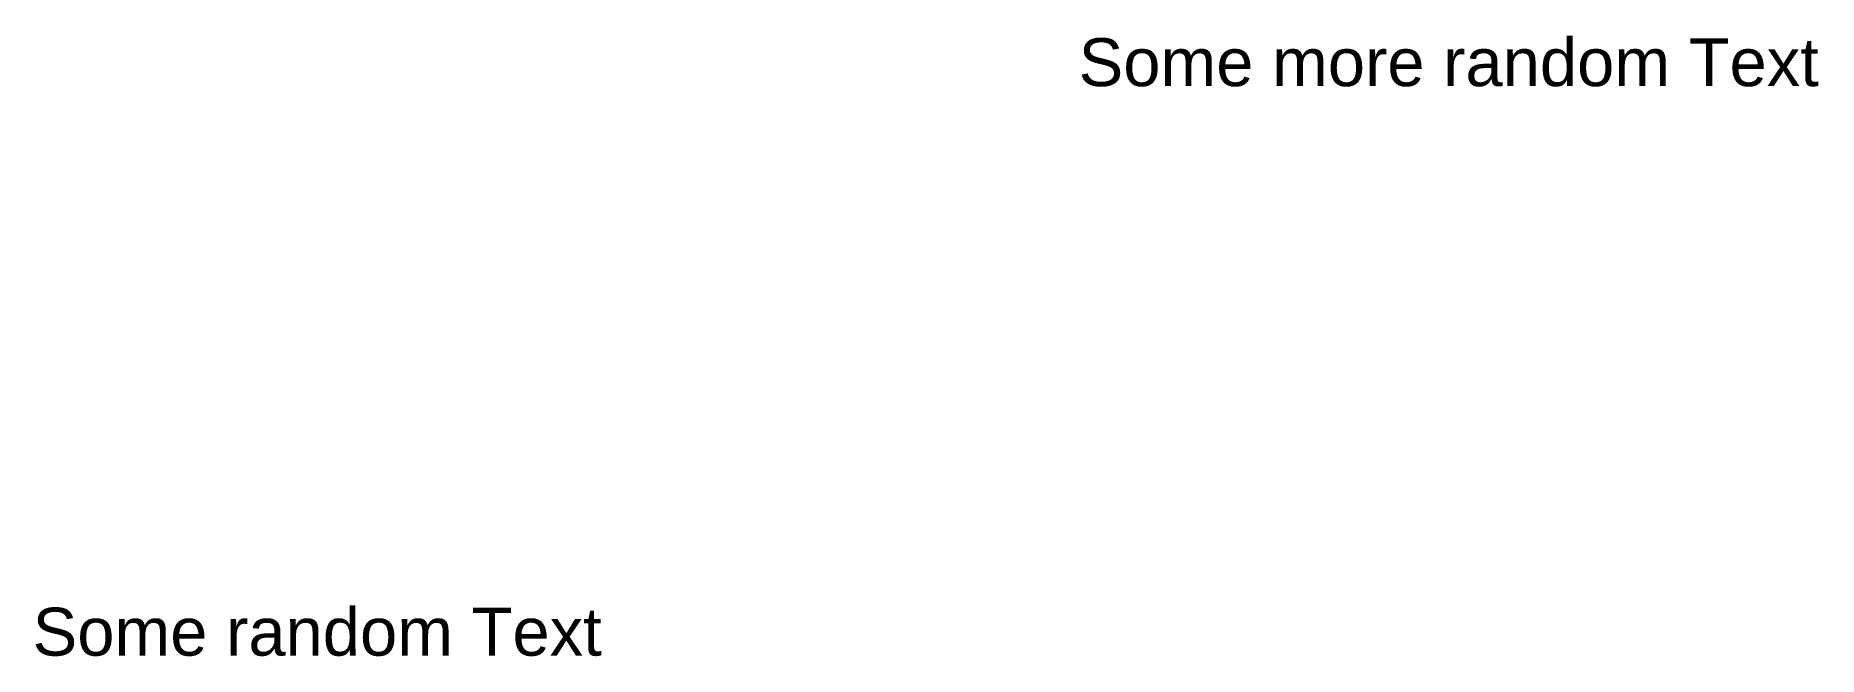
# Model space of a CAD drawing. Header units: millimetres. Extents: x 2062 to 2155, y 1169.9 to 1202.2.
import ezdxf

# ---------------------------------------------------------------- set-up
doc = ezdxf.new("R2010")
doc.units = ezdxf.units.MM
doc.styles.get("Standard").update_dxf_attribs({"font": 'arial.ttf'})

msp = doc.modelspace()

# ---------------------------------------------------------------- texts
for s, p in [('Some more random Text', (2116.45, 1199.594)), ('Some random Text', (2061.874, 1169.889))]:
    msp.add_text(s, height=2.5).set_placement(p)

doc.saveas('drawing.dxf')
